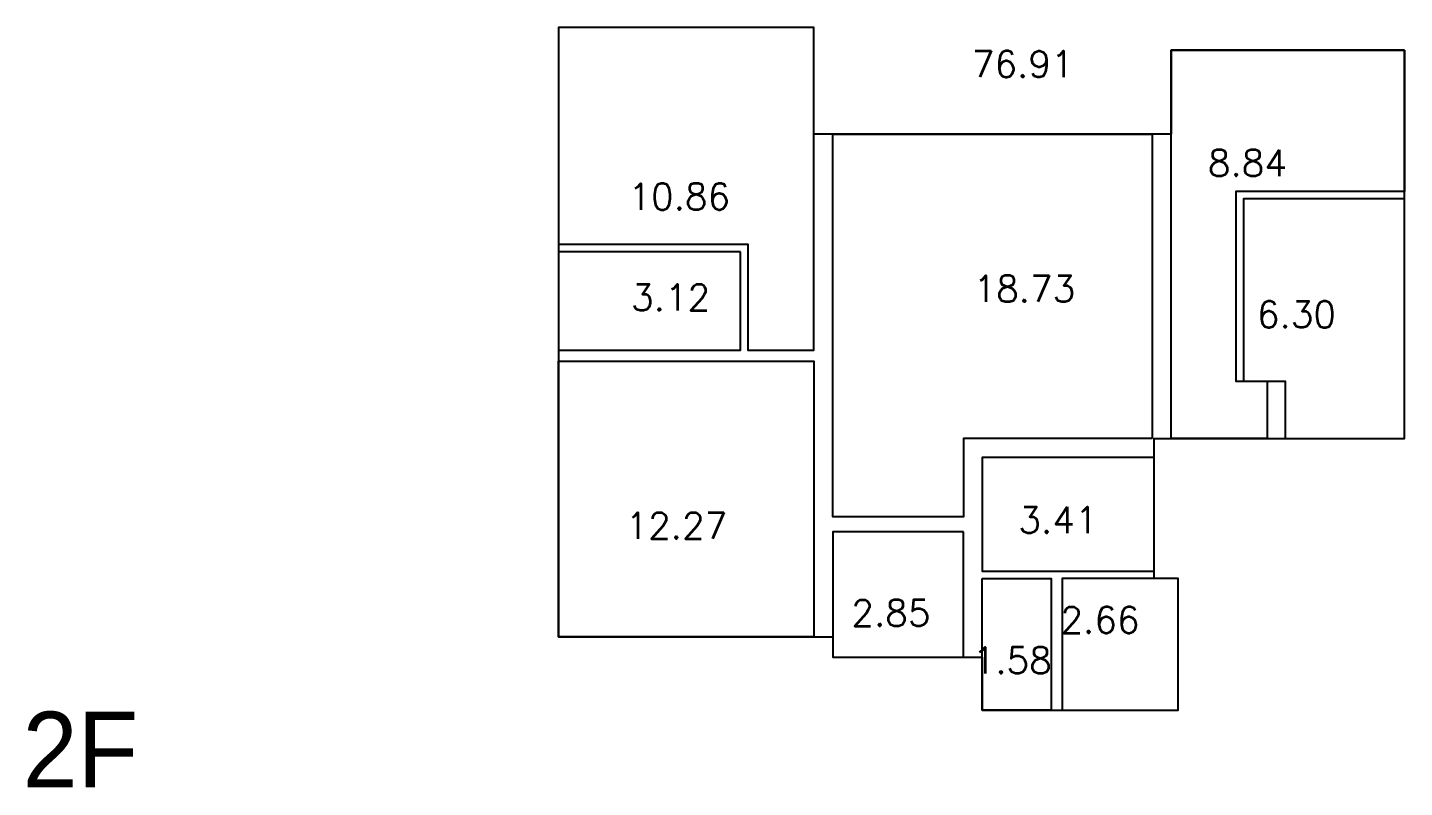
# Model space of a CAD drawing. Header units: inches. Extents: x 45519 to 207552, y -100391 to 47052.
# Drawn here: x 143904 to 162088, y 37018 to 47052 of the extents above; entities that cross this region are included whole.
import ezdxf
from ezdxf.enums import TextEntityAlignment as Align

# ---------------------------------------------------------------- set-up
doc = ezdxf.new("R2010")
doc.units = ezdxf.units.IN
doc.header["$LTSCALE"] = 100
doc.header["$MEASUREMENT"] = 0
doc.layers.add('03-TEXT', color=3, linetype='Continuous')
doc.layers.add('3.기호.계단선', color=30, linetype='Continuous')
doc.styles.get("Standard").update_dxf_attribs({"font": 'txt.shx', "bigfont": 'whgtxt.shx'})
doc.styles.add('코레일둥고', font='Korail_Round_Gothic_Medium.ttf')

msp = doc.modelspace()

# ---------------------------------------------------------------- linework, layer by layer
at = {"layer": '3.기호.계단선'}
for points in [[(162087.6, 46753.5), (159007.6, 46753.5), (159007.6, 45641.5), (154287.6, 45641.5), (154287.6, 47051.5), (150917.6, 47051.5), (150917.6, 39006.5), (154537.6, 39006.5), (154537.6, 38736.5), (156512.6, 38736.5), (156512.6, 38036.5), (159097.6, 38036.5), (159097.6, 39776.5), (158782.6, 39776.5), (158782.6, 41626.5), (162087.6, 41626.5), (162087.6, 46753.5)], [(150917.6, 44191.5), (153417.6, 44191.5), (153417.6, 42791.5), (154287.6, 42791.5), (154287.6, 47051.5), (150917.6, 47051.5), (150917.6, 44191.5)], [(162087.6, 46753.5), (162087.6, 44888.5), (159862.5, 44888.5), (159862.5, 42383.5), (160272.6, 42383.5), (160272.6, 41626.5), (159007.6, 41626.5), (159007.6, 46753.5), (162087.6, 46753.5)], [(158757.6, 41626.5), (156262.6, 41626.5), (156262.6, 40591.5), (154537.6, 40591.5), (154537.6, 45641.5), (158757.6, 45641.5), (158757.6, 41626.5)], [(162087.6, 44788.5), (159962.6, 44788.5), (159962.6, 42383.5), (160512.6, 42383.5), (160512.6, 41626.5), (162087.6, 41626.5), (162087.6, 44788.5)]]:
    msp.add_lwpolyline(points, dxfattribs=at)
for points in [[(153317.6, 44091.5), (150917.6, 44091.5), (150917.6, 42791.5), (153317.6, 42791.5)], [(150917.6, 42646.5), (154287.6, 42646.5), (154287.6, 39006.5), (150917.6, 39006.5)], [(158782.6, 41376.5), (156512.6, 41376.5), (156512.6, 39875.5), (158782.6, 39875.5)], [(156262.6, 40391.5), (154537.6, 40391.5), (154537.6, 38736.5), (156262.6, 38736.5)], [(156512.6, 39776.5), (157422.6, 39776.5), (157422.6, 38036.5), (156512.6, 38036.5)], [(157567.6, 38036.5), (159097.6, 38036.5), (159097.6, 39776.5), (157567.6, 39776.5)]]:
    msp.add_lwpolyline(points, close=True, dxfattribs=at)

# ---------------------------------------------------------------- texts
at = {"layer": '03-TEXT', "style": '코레일둥고'}
msp.add_text('2F', height=1000, dxfattribs=at).set_placement((144601.5, 37017.7), align=Align.CENTER)
at = {"layer": '3.기호.계단선'}
for s, p in [('76.91', (157718, 46394.9)), ('8.84', (160536.1, 45088.7)), ('10.86', (153181.7, 44646.1)), ('3.12', (152918.8, 43313.7)), ('18.73', (157740, 43428.4)), ('6.30', (161184, 43089)), ('12.27', (153144.3, 40300.4)), ('3.41', (158034.1, 40376.1)), ('2.85', (155827.7, 39147.4)), ('2.66', (158589.7, 39055.1)), ('1.58', (157430, 38521.5))]:
    msp.add_text(s, height=348.11, dxfattribs=at).set_placement(p, align=Align.RIGHT)

doc.saveas('drawing.dxf')
